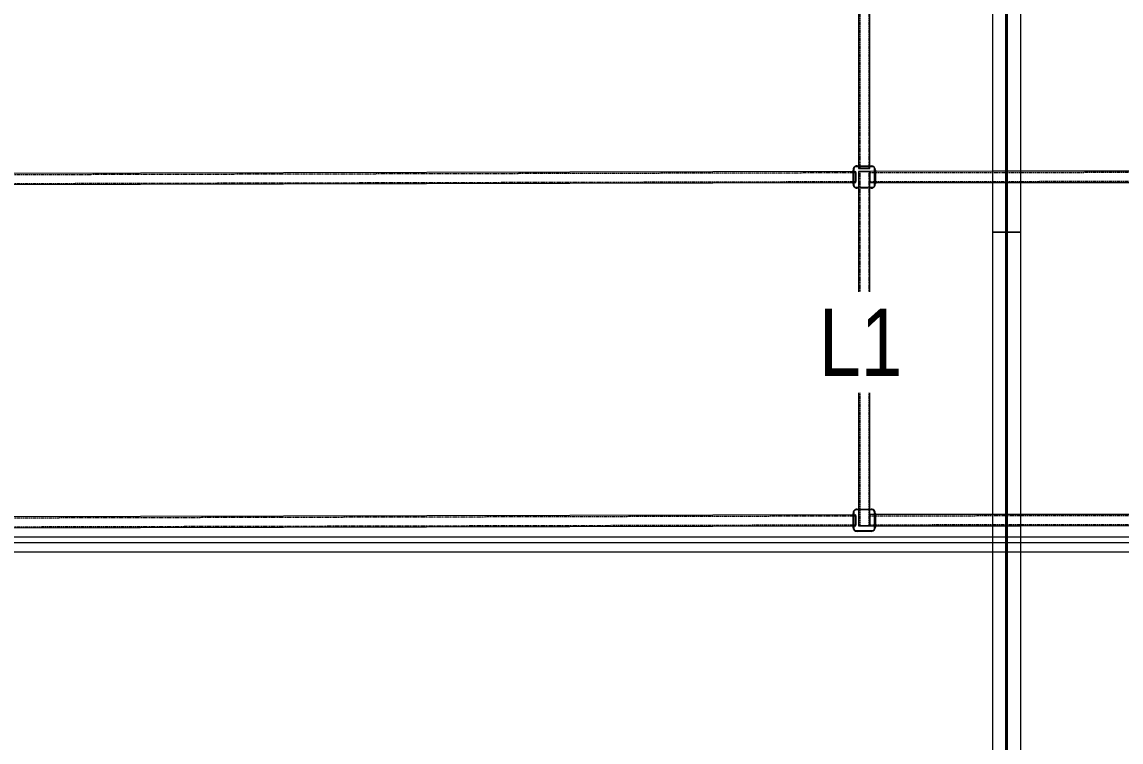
# Model space of a CAD drawing. Header units: centimetres. Extents: x -1906 to 5208, y -261 to 2955.
# Drawn here: x 1529 to 2019.9, y 990.1 to 1311.6 of the extents above; entities that cross this region are included whole.
import ezdxf

# ---------------------------------------------------------------- set-up
doc = ezdxf.new("R2010")
doc.units = ezdxf.units.CM
doc.linetypes.add('Hidden', pattern=[0.714375, 0.47625, -0.238125])
for name, color, linetype, lineweight in [('A-FLOR-HRAL', 7, 'Continuous', 9), ('E-LITE-EQPM', 7, 'Continuous', 18), ('E-LITE-EQPM-IDEN', 7, 'Continuous', 18), ('S-BEAM', 7, 'Continuous', 18), ('S-COLS', 7, 'Continuous', 18)]:
    doc.layers.add(name, color=color, linetype=linetype, lineweight=lineweight)
doc.styles.add('Arial_1', font='arial.ttf', dxfattribs={"width": 0.8, "height": 30})

# ---------------------------------------------------------------- blocks, each defined once
blk = doc.blocks.new('PQ_RVR_EST-01_ZZ_ZZ_MO_T_A_rvt-2-Planta Bodega almacenamiento insumos')
at = {"layer": 'S-BEAM', "color": 254, "lineweight": 9, "true_color": 0xcccccc}
for p, q in [((-4122.44, 1719.32), (-4122.44, 1217.71)), ((-4121.73, 1719.32), (-4121.73, 1217.71)), ((-4128.33, 1695.85), (-4128.33, 1217.71)), ((-4128.33, 1695.85), (-4128.33, 1217.71)), ((-4115.83, 1695.85), (-4115.83, 1217.71)), ((-4115.83, 1695.85), (-4115.83, 1217.71)), ((-4115.83, 1217.71), (-4128.33, 1217.71)), ((-4128.33, 1217.71), (-4122.44, 1217.71)), ((-4128.33, 1217.71), (-4128.33, 737.14)), ((-4128.33, 1217.71), (-4128.33, 737.14)), ((-4128.33, 1217.71), (-4122.44, 1217.71)), ((-4115.83, 1217.71), (-4128.33, 1217.71)), ((-4122.44, 1217.71), (-4122.44, 726.56)), ((-4121.73, 1217.71), (-4115.83, 1217.71)), ((-4121.73, 1217.71), (-4121.73, 726.56)), ((-4121.73, 1217.71), (-4115.83, 1217.71)), ((-4115.83, 1217.71), (-4115.83, 737.14)), ((-4115.83, 1217.71), (-4115.83, 737.14))]:
    blk.add_line(p, q, dxfattribs=at)
at = {"layer": 'S-BEAM', "color": 254, "true_color": 0xcccccc}
for p, q in [((-4122.44, 1695.85), (-4122.44, 1217.71)), ((-4121.73, 1217.71), (-4121.73, 1695.85)), ((-4121.73, 1217.71), (-4122.44, 1217.71)), ((-4122.44, 1217.71), (-4122.44, 737.14)), ((-4122.44, 1217.71), (-4121.73, 1217.71)), ((-4121.73, 737.14), (-4121.73, 1217.71))]:
    blk.add_line(p, q, dxfattribs=at)
blk = doc.blocks.new('HSS Rectangular-Column - 100 x 100 mm-V88-Planta Bodega almacenamiento insumos')
at = {"layer": 'S-COLS', "color": 253, "lineweight": 9, "true_color": 0xaaaaaa}
for p, q in [((-3.1, 5), (-2.5, 5)), ((-2.37, 5), (-2.22, 5)), ((-2.21, 5), (-2.03, 5)), ((-1.78, 5), (1.55, 5)), ((1.56, 5), (1.8, 5)), ((2.03, 5), (2.22, 5)), ((2.23, 5), (2.37, 5)), ((2.5, 5), (3.09, 5)), ((-5, 2.49), (-5, 3.09)), ((-5, 2.21), (-5, 2.36)), ((-5, 2.01), (-5, 2.21)), ((-5, 1.54), (-5, 1.78)), ((-5, -1.81), (-5, 1.54)), ((-4.6, 3.65), (-4.6, 2.49)), ((-4.6, 2.36), (-4.6, 2.21)), ((-4.6, 2.21), (-4.6, 2.01)), ((-4.6, 1.79), (-4.6, 1.54)), ((-4.6, 1.54), (-4.6, -1.81)), ((-2.5, 4.6), (-3.65, 4.6)), ((-2.22, 4.6), (-2.37, 4.6)), ((-2.03, 4.6), (-2.21, 4.6)), ((1.55, 4.6), (-1.78, 4.6)), ((1.8, 4.6), (1.56, 4.6)), ((2.22, 4.6), (2.03, 4.6)), ((2.37, 4.6), (2.23, 4.6)), ((3.65, 4.6), (2.5, 4.6)), ((4.6, 2.5), (4.6, 3.65)), ((4.6, 2.23), (4.6, 2.38)), ((4.6, 2.03), (4.6, 2.22)), ((4.6, -1.55), (4.6, 1.8)), ((5, 3.09), (5, 2.5)), ((5, 2.38), (5, 2.23)), ((5, 2.23), (5, 2.03)), ((5, 1.8), (5, -1.55)), ((-5, -1.98), (-5, -1.81)), ((-5, -2.23), (-5, -2.04)), ((-5, -2.38), (-5, -2.23)), ((-5, -3.1), (-5, -2.51)), ((-4.6, -1.81), (-4.6, -1.98)), ((-4.6, -2.04), (-4.6, -2.23)), ((-4.6, -2.23), (-4.6, -2.38)), ((-4.6, -2.51), (-4.6, -3.65)), ((-3.65, -4.6), (3.65, -4.6)), ((4.6, -1.79), (4.6, -1.55)), ((4.6, -1.96), (4.6, -1.79)), ((4.6, -2.22), (4.6, -2.02)), ((4.6, -2.37), (4.6, -2.22)), ((4.6, -3.65), (4.6, -2.5)), ((5, -1.55), (5, -1.79)), ((5, -1.79), (5, -1.96)), ((5, -2.02), (5, -2.22)), ((5, -2.22), (5, -2.37)), ((5, -2.5), (5, -3.1)), ((3.09, -5), (-3.1, -5))]:
    blk.add_line(p, q, dxfattribs=at)
for centre, radius, start, end in [((-3.1, 3.09), 1.9, 90, 120), ((3.09, 3.09), 1.91, 60, 90), ((-3.1, 3.09), 1.9, 120, 180), ((-3.65, 3.65), 0.953, 150, 180), ((-3.65, 3.65), 0.953, 120, 150), ((-3.65, 3.65), 0.952, 90, 120), ((3.65, 3.65), 0.952, 30, 90), ((3.09, 3.09), 1.91, 360, 60), ((3.65, 3.65), 0.953, 360, 30), ((-3.1, -3.1), 1.91, 180, 270), ((-3.65, -3.65), 0.953, 180, 270), ((3.09, -3.1), 1.9, 270, 300), ((3.65, -3.65), 0.952, 270, 0), ((3.09, -3.1), 1.9, 300, 360)]:
    blk.add_arc(centre, radius, start, end, dxfattribs=at)
blk = doc.blocks.new('HSS Rectangular-Column - 100 x 100 mm-V89-Planta Bodega almacenamiento insumos')
at = {"layer": 'S-COLS', "color": 253, "lineweight": 9, "true_color": 0xaaaaaa}
for p, q in [((-3.1, 5), (-2.5, 5)), ((-2.37, 5), (-2.22, 5)), ((-2.22, 5), (-2.03, 5)), ((-1.79, 5), (1.55, 5)), ((1.55, 5), (1.8, 5)), ((2.03, 5), (2.22, 5)), ((2.22, 5), (2.37, 5)), ((2.5, 5), (3.09, 5)), ((-5, 2.49), (-5, 3.09)), ((-5, 2.21), (-5, 2.36)), ((-5, 2.01), (-5, 2.21)), ((-5, 1.54), (-5, 1.78)), ((-5, -1.81), (-5, 1.54)), ((-4.6, 3.65), (-4.6, 2.49)), ((-4.6, 2.36), (-4.6, 2.21)), ((-4.6, 2.21), (-4.6, 2.01)), ((-4.6, 1.79), (-4.6, 1.54)), ((-4.6, 1.54), (-4.6, -1.81)), ((-2.5, 4.6), (-3.65, 4.6)), ((-2.22, 4.6), (-2.37, 4.6)), ((-2.03, 4.6), (-2.22, 4.6)), ((1.55, 4.6), (-1.79, 4.6)), ((1.8, 4.6), (1.55, 4.6)), ((2.22, 4.6), (2.03, 4.6)), ((2.37, 4.6), (2.22, 4.6)), ((3.65, 4.6), (2.5, 4.6)), ((4.6, 2.5), (4.6, 3.65)), ((4.6, 2.23), (4.6, 2.38)), ((4.6, 2.03), (4.6, 2.22)), ((4.6, -1.55), (4.6, 1.8)), ((5, 3.09), (5, 2.5)), ((5, 2.38), (5, 2.23)), ((5, 2.23), (5, 2.03)), ((5, 1.8), (5, -1.55)), ((-5, -1.98), (-5, -1.81)), ((-5, -2.23), (-5, -2.04)), ((-5, -2.38), (-5, -2.23)), ((-5, -3.1), (-5, -2.51)), ((-4.6, -1.81), (-4.6, -1.98)), ((-4.6, -2.04), (-4.6, -2.23)), ((-4.6, -2.23), (-4.6, -2.38)), ((-4.6, -2.51), (-4.6, -3.65)), ((-3.65, -4.6), (-2.5, -4.6)), ((-2.37, -4.6), (-2.23, -4.6)), ((-2.22, -4.6), (-2.03, -4.6)), ((-1.8, -4.6), (-1.56, -4.6)), ((-1.55, -4.6), (1.78, -4.6)), ((2.03, -4.6), (2.21, -4.6)), ((2.22, -4.6), (2.37, -4.6)), ((2.5, -4.6), (3.65, -4.6)), ((4.6, -1.79), (4.6, -1.55)), ((4.6, -1.96), (4.6, -1.79)), ((4.6, -2.22), (4.6, -2.02)), ((4.6, -2.37), (4.6, -2.22)), ((4.6, -3.65), (4.6, -2.5)), ((5, -1.55), (5, -1.79)), ((5, -1.79), (5, -1.96)), ((5, -2.02), (5, -2.22)), ((5, -2.22), (5, -2.37)), ((5, -2.5), (5, -3.1)), ((-2.5, -5), (-3.1, -5)), ((-2.23, -5), (-2.37, -5)), ((-2.03, -5), (-2.22, -5)), ((-1.56, -5), (-1.8, -5)), ((1.78, -5), (-1.55, -5)), ((2.21, -5), (2.03, -5)), ((2.37, -5), (2.22, -5)), ((3.09, -5), (2.5, -5))]:
    blk.add_line(p, q, dxfattribs=at)
for centre, radius, start, end in [((-3.1, 3.09), 1.9, 90, 150), ((3.09, 3.09), 1.91, 360, 90), ((-3.1, 3.09), 1.9, 150, 180), ((-3.65, 3.65), 0.952, 90, 180), ((3.65, 3.65), 0.953, 360, 90), ((-3.1, -3.1), 1.91, 180, 240), ((-3.65, -3.65), 0.953, 180, 270), ((-3.1, -3.1), 1.91, 240, 270), ((3.09, -3.1), 1.9, 270, 300), ((3.65, -3.65), 0.952, 270, 0), ((3.09, -3.1), 1.9, 300, 360)]:
    blk.add_arc(centre, radius, start, end, dxfattribs=at)
blk = doc.blocks.new('HSS Rectangular - 50 x 120-1656338-Planta Bodega almacenamiento insumos')
at = {"layer": 'S-BEAM', "color": 254, "lineweight": 9, "true_color": 0xcccccc}
for p, q in [((79.13, 2.5), (-79.13, 2.5)), ((-79.13, 2.5), (-79.13, 2.02)), ((-79.13, 2.5), (-79.13, 1.55)), ((-79.13, 1.87), (-79.13, 2)), ((-79.13, 1.87), (-79.13, 2)), ((-79.13, 1.72), (-79.13, 1.55)), ((-79.13, 1.55), (-79.13, 1.72)), ((-79.13, 1.55), (-79.13, 1.72)), ((-79.13, -1.55), (-79.13, 1.55)), ((-79.13, 1.52), (-79.13, -1.52)), ((-79.13, 1.05), (-79.13, 1.52)), ((-79.13, 1.05), (-79.13, 1.52)), ((-79.13, -1.05), (-79.13, 1.05)), ((-79.13, 1.05), (-79.13, -1.05)), ((79.13, 1.55), (79.13, 2.5)), ((79.13, 2.02), (79.13, 2.5)), ((79.13, 2), (79.13, 1.87)), ((79.13, 2), (79.13, 1.87)), ((79.13, 1.55), (79.13, 1.72)), ((79.13, 1.72), (79.13, 1.55)), ((79.13, 1.72), (79.13, 1.55)), ((79.13, 1.55), (79.13, -1.55)), ((79.13, -1.52), (79.13, 1.52)), ((79.13, 1.52), (79.13, 1.05)), ((79.13, 1.52), (79.13, 1.05)), ((79.13, -1.05), (79.13, 1.05)), ((79.13, 1.05), (79.13, -1.05)), ((-79.13, -1.52), (-79.13, -1.05)), ((-79.13, -1.52), (-79.13, -1.05)), ((-79.13, -1.55), (-79.13, -1.72)), ((-79.13, -1.55), (-79.13, -2.5)), ((-79.13, -1.72), (-79.13, -1.55)), ((-79.13, -1.72), (-79.13, -1.55)), ((-79.13, -2), (-79.13, -1.87)), ((-79.13, -2), (-79.13, -1.87)), ((-79.13, -2.03), (-79.13, -2.5)), ((-79.13, -2.5), (-78.17, -2.5)), ((-78.17, -2.5), (75.08, -2.5)), ((75.08, -2.5), (79.13, -2.5)), ((79.13, -1.05), (79.13, -1.52)), ((79.13, -1.05), (79.13, -1.52)), ((79.13, -2.5), (79.13, -1.55)), ((79.13, -1.72), (79.13, -1.55)), ((79.13, -1.55), (79.13, -1.72)), ((79.13, -1.55), (79.13, -1.72)), ((79.13, -1.87), (79.13, -2)), ((79.13, -1.87), (79.13, -2)), ((79.13, -2.5), (79.13, -2.03))]:
    blk.add_line(p, q, dxfattribs=at)
at = {"layer": 'S-BEAM', "color": 254, "linetype": 'Hidden', "lineweight": 9, "true_color": 0xcccccc}
for p, q in [((79.13, 2), (-79.13, 2)), ((79.13, -2), (-79.13, -2))]:
    blk.add_line(p, q, dxfattribs=at)
blk = doc.blocks.new('HSS Rectangular - 50 x 120-1656417-Planta Bodega almacenamiento insumos')
at = {"layer": 'S-BEAM', "color": 254, "lineweight": 9, "true_color": 0xcccccc}
for p, q in [((94.66, 2.5), (-94.66, 2.5)), ((-94.66, 2.5), (-94.66, 2.02)), ((-94.66, 2.5), (-94.66, 2.02)), ((-94.66, 2.02), (-94.66, 1.55)), ((-94.66, 1.87), (-94.66, 2)), ((-94.66, 1.87), (-94.66, 2)), ((-94.66, 1.72), (-94.66, 1.55)), ((-94.66, 1.55), (-94.66, 1.72)), ((-94.66, 1.55), (-94.66, 1.72)), ((-94.66, -1.55), (-94.66, 1.55)), ((-94.66, 1.52), (-94.66, -1.52)), ((-94.66, 1.05), (-94.66, 1.52)), ((-94.66, 1.05), (-94.66, 1.52)), ((-94.66, -1.05), (-94.66, 1.05)), ((-94.66, 1.05), (-94.66, -1.05)), ((94.66, 1.55), (94.66, 2.5)), ((94.66, 2.02), (94.66, 2.5)), ((94.66, 2), (94.66, 1.87)), ((94.66, 2), (94.66, 1.87)), ((94.66, 1.55), (94.66, 1.72)), ((94.66, 1.72), (94.66, 1.55)), ((94.66, 1.72), (94.66, 1.55)), ((94.66, 1.55), (94.66, -1.55)), ((94.66, -1.52), (94.66, 1.52)), ((94.66, 1.52), (94.66, 1.05)), ((94.66, 1.52), (94.66, 1.05)), ((94.66, -1.05), (94.66, 1.05)), ((94.66, 1.05), (94.66, -1.05)), ((-94.66, -1.52), (-94.66, -1.05)), ((-94.66, -1.52), (-94.66, -1.05)), ((-94.66, -1.55), (-94.66, -1.72)), ((-94.66, -1.55), (-94.66, -2.5)), ((-94.66, -1.72), (-94.66, -1.55)), ((-94.66, -1.72), (-94.66, -1.55)), ((-94.66, -2), (-94.66, -1.87)), ((-94.66, -2), (-94.66, -1.87)), ((-94.66, -2.03), (-94.66, -2.5)), ((-94.66, -2.5), (94.66, -2.5)), ((94.66, -1.05), (94.66, -1.52)), ((94.66, -1.05), (94.66, -1.52)), ((94.66, -2.5), (94.66, -1.55)), ((94.66, -1.72), (94.66, -1.55)), ((94.66, -1.55), (94.66, -1.72)), ((94.66, -1.55), (94.66, -1.72)), ((94.66, -1.87), (94.66, -2)), ((94.66, -1.87), (94.66, -2)), ((94.66, -2.5), (94.66, -2.03))]:
    blk.add_line(p, q, dxfattribs=at)
at = {"layer": 'S-BEAM', "color": 254, "linetype": 'Hidden', "lineweight": 9, "true_color": 0xcccccc}
for p, q in [((94.66, 2), (-94.66, 2)), ((94.66, -2), (-94.66, -2))]:
    blk.add_line(p, q, dxfattribs=at)
blk = doc.blocks.new('HSS Rectangular - 50 x 120-1656243-Planta Bodega almacenamiento insumos')
at = {"layer": 'S-BEAM', "color": 254, "lineweight": 9, "true_color": 0xcccccc}
for p, q in [((144.29, 2.5), (-210.25, 2.5)), ((-210.25, 2.5), (-210.25, 2.02)), ((-210.25, 2.5), (-210.25, 1.55)), ((-210.25, 1.87), (-210.25, 2)), ((-210.25, 1.87), (-210.25, 2)), ((-210.25, 1.72), (-210.25, 1.55)), ((-210.25, 1.55), (-210.25, 1.72)), ((-210.25, 1.55), (-210.25, 1.72)), ((-210.25, -1.55), (-210.25, 1.55)), ((-210.25, 1.52), (-210.25, -1.52)), ((-210.25, 1.05), (-210.25, 1.52)), ((-210.25, 1.05), (-210.25, 1.52)), ((-210.25, -1.05), (-210.25, 1.05)), ((-210.25, 1.05), (-210.25, -1.05)), ((150.18, 2.5), (144.29, 2.5)), ((156.79, 2.5), (150.22, 2.5)), ((211.54, 2.5), (156.79, 2.5)), ((211.54, 2.37), (211.54, 2.5)), ((211.54, 2.02), (211.54, 2.5)), ((211.54, 1.55), (211.54, 2.37)), ((211.54, 2), (211.54, 1.87)), ((211.54, 2), (211.54, 1.87)), ((211.54, 1.55), (211.54, 1.72)), ((211.54, 1.72), (211.54, 1.55)), ((211.54, 1.72), (211.54, 1.55)), ((211.54, 1.55), (211.54, -1.55)), ((211.54, -1.52), (211.54, 1.52)), ((211.54, 1.52), (211.54, 1.05)), ((211.54, 1.52), (211.54, 1.05)), ((211.54, -1.05), (211.54, 1.05)), ((211.54, 1.05), (211.54, -1.05)), ((-210.25, -1.52), (-210.25, -1.05)), ((-210.25, -1.52), (-210.25, -1.05)), ((-210.25, -1.55), (-210.25, -1.72)), ((-210.25, -1.55), (-210.25, -2.5)), ((-210.25, -1.72), (-210.25, -1.55)), ((-210.25, -1.72), (-210.25, -1.55)), ((-210.25, -2), (-210.25, -1.87)), ((-210.25, -2), (-210.25, -1.87)), ((-210.25, -2.03), (-210.25, -2.5)), ((-210.25, -2.5), (144.28, -2.5)), ((144.28, -2.5), (150.18, -2.5)), ((150.22, -2.5), (156.78, -2.5)), ((156.78, -2.5), (211.54, -2.5)), ((211.54, -1.05), (211.54, -1.52)), ((211.54, -1.05), (211.54, -1.52)), ((211.54, -2.5), (211.54, -1.55)), ((211.54, -1.72), (211.54, -1.55)), ((211.54, -1.55), (211.54, -1.72)), ((211.54, -1.55), (211.54, -1.72)), ((211.54, -1.87), (211.54, -2)), ((211.54, -1.87), (211.54, -2)), ((211.54, -2.37), (211.54, -2.03)), ((211.54, -2.47), (211.54, -2.37)), ((211.54, -2.5), (211.54, -2.47))]:
    blk.add_line(p, q, dxfattribs=at)
at = {"layer": 'S-BEAM', "color": 254, "linetype": 'Hidden', "lineweight": 9, "true_color": 0xcccccc}
for p, q in [((144.29, 2), (-210.25, 2)), ((150.18, 2), (144.29, 2)), ((156.79, 2), (150.22, 2)), ((211.54, 2), (156.79, 2)), ((144.28, -2), (-210.25, -2)), ((150.18, -2), (144.28, -2)), ((156.78, -2), (150.22, -2)), ((211.54, -2), (156.78, -2))]:
    blk.add_line(p, q, dxfattribs=at)
blk = doc.blocks.new('HSS Rectangular - 50 x 120-1656266-Planta Bodega almacenamiento insumos')
at = {"layer": 'S-BEAM', "color": 254, "lineweight": 9, "true_color": 0xcccccc}
for p, q in [((210.58, 2.5), (-209.31, 2.5)), ((-209.31, 2.5), (-209.31, 2.02)), ((-209.31, 2.5), (-209.31, 1.55)), ((-209.31, 1.87), (-209.31, 2)), ((-209.31, 1.87), (-209.31, 2)), ((-209.31, 1.72), (-209.31, 1.55)), ((-209.31, 1.55), (-209.31, 1.72)), ((-209.31, 1.55), (-209.31, 1.72)), ((-209.31, -1.55), (-209.31, 1.55)), ((-209.31, 1.52), (-209.31, -1.52)), ((-209.31, 1.05), (-209.31, 1.52)), ((-209.31, 1.05), (-209.31, 1.52)), ((-209.31, -1.05), (-209.31, 1.05)), ((-209.31, 1.05), (-209.31, -1.05)), ((210.58, 1.55), (210.58, 2.5)), ((210.58, 2.02), (210.58, 2.5)), ((210.58, 2), (210.58, 1.87)), ((210.58, 2), (210.58, 1.87)), ((210.58, 1.55), (210.58, 1.72)), ((210.58, 1.72), (210.58, 1.55)), ((210.58, 1.72), (210.58, 1.55)), ((210.58, 1.55), (210.58, -1.55)), ((210.58, -1.52), (210.58, 1.52)), ((210.58, 1.52), (210.58, 1.05)), ((210.58, 1.52), (210.58, 1.05)), ((210.58, -1.05), (210.58, 1.05)), ((210.58, 1.05), (210.58, -1.05)), ((-209.31, -1.52), (-209.31, -1.05)), ((-209.31, -1.52), (-209.31, -1.05)), ((-209.31, -1.55), (-209.31, -1.72)), ((-209.31, -1.55), (-209.31, -1.8)), ((-209.31, -1.72), (-209.31, -1.55)), ((-209.31, -1.72), (-209.31, -1.55)), ((-209.31, -1.8), (-209.31, -2.03)), ((-209.31, -2), (-209.31, -1.87)), ((-209.31, -2), (-209.31, -1.87)), ((-209.31, -2.03), (-209.31, -2.5)), ((-209.31, -2.03), (-209.31, -2.22)), ((-209.31, -2.22), (-209.31, -2.5)), ((-209.31, -2.5), (210.58, -2.5)), ((210.58, -1.05), (210.58, -1.52)), ((210.58, -1.05), (210.58, -1.52)), ((210.58, -2.5), (210.58, -1.55)), ((210.58, -1.72), (210.58, -1.55)), ((210.58, -1.55), (210.58, -1.72)), ((210.58, -1.55), (210.58, -1.72)), ((210.58, -1.87), (210.58, -2)), ((210.58, -1.87), (210.58, -2)), ((210.58, -2.47), (210.58, -2.03)), ((210.58, -2.5), (210.58, -2.47))]:
    blk.add_line(p, q, dxfattribs=at)
at = {"layer": 'S-BEAM', "color": 254, "linetype": 'Hidden', "lineweight": 9, "true_color": 0xcccccc}
for p, q in [((210.58, 2), (-209.31, 2)), ((210.58, -2), (-209.31, -2))]:
    blk.add_line(p, q, dxfattribs=at)
blk = doc.blocks.new('HSS Rectangular - 50 x 120-1656315-Planta Bodega almacenamiento insumos')
at = {"layer": 'S-BEAM', "color": 254, "lineweight": 9, "true_color": 0xcccccc}
for p, q in [((143.79, 2.5), (-209.75, 2.5)), ((-209.75, 2.5), (-209.75, 2.02)), ((-209.75, 2.5), (-209.75, 1.55)), ((-209.75, 1.87), (-209.75, 2)), ((-209.75, 1.87), (-209.75, 2)), ((-209.75, 1.8), (-209.75, 1.55)), ((-209.75, 1.55), (-209.75, 1.72)), ((-209.75, 1.55), (-209.75, 1.72)), ((-209.75, -1.55), (-209.75, 1.55)), ((-209.75, 1.52), (-209.75, -1.52)), ((-209.75, 1.05), (-209.75, 1.52)), ((-209.75, 1.05), (-209.75, 1.52)), ((-209.75, -1.05), (-209.75, 1.05)), ((-209.75, 1.05), (-209.75, -1.05)), ((156.29, 2.5), (143.79, 2.5)), ((211.04, 2.5), (156.29, 2.5)), ((211.04, 1.55), (211.04, 2.5)), ((211.04, 2.37), (211.04, 2.5)), ((211.04, 2.22), (211.04, 2.37)), ((211.04, 2.02), (211.04, 2.22)), ((211.04, 2), (211.04, 1.87)), ((211.04, 2), (211.04, 1.87)), ((211.04, 1.55), (211.04, 1.72)), ((211.04, 1.72), (211.04, 1.55)), ((211.04, 1.72), (211.04, 1.55)), ((211.04, 1.55), (211.04, -1.55)), ((211.04, 1.33), (211.04, 1.52)), ((211.04, 1.52), (211.04, 1.05)), ((211.04, 1.52), (211.04, 1.34)), ((211.04, 1.34), (211.04, 1.29)), ((211.04, -1.52), (211.04, 1.29)), ((211.04, 1.29), (211.04, 1.05)), ((211.04, -1.05), (211.04, 1.05)), ((211.04, 1.05), (211.04, -1.05)), ((-209.75, -1.52), (-209.75, -1.05)), ((-209.75, -1.52), (-209.75, -1.05)), ((-209.75, -1.55), (-209.75, -1.72)), ((-209.75, -1.55), (-209.75, -2.5)), ((-209.75, -1.72), (-209.75, -1.55)), ((-209.75, -1.72), (-209.75, -1.55)), ((-209.75, -2), (-209.75, -1.87)), ((-209.75, -2), (-209.75, -1.87)), ((-209.75, -2.03), (-209.75, -2.5)), ((-209.75, -2.5), (143.78, -2.5)), ((143.78, -2.5), (156.28, -2.5)), ((156.28, -2.5), (211.04, -2.5)), ((211.04, -1.05), (211.04, -1.52)), ((211.04, -1.05), (211.04, -1.52)), ((211.04, -2.5), (211.04, -1.55)), ((211.04, -1.72), (211.04, -1.55)), ((211.04, -1.55), (211.04, -1.72)), ((211.04, -1.55), (211.04, -1.72)), ((211.04, -1.87), (211.04, -2)), ((211.04, -1.87), (211.04, -2)), ((211.04, -2.22), (211.04, -2.03)), ((211.04, -2.47), (211.04, -2.22)), ((211.04, -2.5), (211.04, -2.47))]:
    blk.add_line(p, q, dxfattribs=at)
at = {"layer": 'S-BEAM', "color": 254, "linetype": 'Hidden', "lineweight": 9, "true_color": 0xcccccc}
for p, q in [((143.79, 2), (-209.75, 2)), ((156.29, 2), (143.79, 2)), ((211.04, 2), (156.29, 2)), ((143.78, -2), (-209.75, -2)), ((156.28, -2), (143.78, -2)), ((211.04, -2), (156.28, -2))]:
    blk.add_line(p, q, dxfattribs=at)
blk = doc.blocks.new('HSS Rectangular - 50 x 120-V114-Planta Bodega almacenamiento insumos')
at = {"layer": 'S-BEAM', "color": 254, "lineweight": 9, "true_color": 0xcccccc}
for p, q in [((210.58, 2.5), (-209.31, 2.5)), ((-209.31, 2.5), (-209.31, 2.02)), ((-209.31, 2.5), (-209.31, 2.02)), ((-209.31, 2.02), (-209.31, 1.55)), ((-209.31, 1.87), (-209.31, 2)), ((-209.31, 1.87), (-209.31, 2)), ((-209.31, 1.72), (-209.31, 1.55)), ((-209.31, 1.55), (-209.31, 1.72)), ((-209.31, 1.55), (-209.31, 1.72)), ((-209.31, -1.55), (-209.31, 1.55)), ((-209.31, 1.52), (-209.31, 1.32)), ((-209.31, 1.05), (-209.31, 1.52)), ((-209.31, 1.05), (-209.31, 1.52)), ((-209.31, 1.29), (-209.31, -1.52)), ((-209.31, -1.05), (-209.31, 1.05)), ((-209.31, 1.05), (-209.31, -1.05)), ((210.58, 1.55), (210.58, 2.5)), ((210.58, 2.02), (210.58, 2.5)), ((210.58, 2), (210.58, 1.87)), ((210.58, 2), (210.58, 1.87)), ((210.58, 1.55), (210.58, 1.72)), ((210.58, 1.72), (210.58, 1.55)), ((210.58, 1.72), (210.58, 1.55)), ((210.58, 1.55), (210.58, -1.55)), ((210.58, -1.52), (210.58, 1.52)), ((210.58, 1.52), (210.58, 1.05)), ((210.58, 1.52), (210.58, 1.05)), ((210.58, -1.05), (210.58, 1.05)), ((210.58, 1.05), (210.58, -1.05)), ((-209.31, -1.52), (-209.31, -1.05)), ((-209.31, -1.52), (-209.31, -1.05)), ((-209.31, -1.55), (-209.31, -1.72)), ((-209.31, -1.55), (-209.31, -2.5)), ((-209.31, -1.72), (-209.31, -1.55)), ((-209.31, -1.72), (-209.31, -1.55)), ((-209.31, -2), (-209.31, -1.87)), ((-209.31, -2), (-209.31, -1.87)), ((-209.31, -2.03), (-209.31, -2.5)), ((-209.31, -2.5), (210.58, -2.5)), ((210.58, -1.05), (210.58, -1.52)), ((210.58, -1.05), (210.58, -1.52)), ((210.58, -2.5), (210.58, -1.55)), ((210.58, -1.72), (210.58, -1.55)), ((210.58, -1.55), (210.58, -1.72)), ((210.58, -1.55), (210.58, -1.72)), ((210.58, -1.87), (210.58, -2)), ((210.58, -1.87), (210.58, -2)), ((210.58, -2.47), (210.58, -2.03)), ((210.58, -2.5), (210.58, -2.47))]:
    blk.add_line(p, q, dxfattribs=at)
at = {"layer": 'S-BEAM', "color": 254, "linetype": 'Hidden', "lineweight": 9, "true_color": 0xcccccc}
for p, q in [((210.58, 2), (-209.31, 2)), ((210.58, -2), (-209.31, -2))]:
    blk.add_line(p, q, dxfattribs=at)
blk = doc.blocks.new('Railing - Railing-1966874-Planta Bodega almacenamiento insumos')
at = {"layer": 'A-FLOR-HRAL', "color": 253, "true_color": 0xaaaaaa}
for p, q in [((-4128.33, 1081.49), (-4909.85, 1081.49)), ((-4115.83, 1081.49), (-4128.33, 1081.49)), ((-3755.5, 1081.49), (-4115.83, 1081.49)), ((-4128.33, 1078.99), (-4909.85, 1078.99)), ((-4909.85, 1074.99), (-4128.33, 1074.99)), ((-4115.83, 1078.99), (-4128.33, 1078.99)), ((-4128.33, 1074.99), (-4115.83, 1074.99)), ((-3753, 1078.99), (-4115.83, 1078.99)), ((-4115.83, 1074.99), (-3753, 1074.99))]:
    blk.add_line(p, q, dxfattribs=at)
blk = doc.blocks.new('PQ_RVR_ARQ-01_ZZ_ZZ_MO_T_A_rvt-2-Planta Bodega almacenamiento insumos')
at = {"layer": 'A-FLOR-HRAL', "color": 253, "lineweight": 9, "true_color": 0xaaaaaa}
blk.add_blockref('Railing - Railing-1966874-Planta Bodega almacenamiento insumos', (0, 0), dxfattribs=at)
at = {"layer": 'S-BEAM', "color": 253, "lineweight": 9, "true_color": 0xaaaaaa}
for name, p, rotation in [('HSS Rectangular - 50 x 120-1656417-Planta Bodega almacenamiento insumos', (-4185.59, 1340.77), 90), ('HSS Rectangular - 50 x 120-1656266-Planta Bodega almacenamiento insumos', (-4398.67, 1241.84), 180.1344447429191), ('HSS Rectangular - 50 x 120-1656338-Planta Bodega almacenamiento insumos', (-4185.59, 1165.71), 90), ('HSS Rectangular - 50 x 120-1656243-Planta Bodega almacenamiento insumos', (-3971.55, 1242.53), 180.0525169850476), ('HSS Rectangular - 50 x 120-V114-Planta Bodega almacenamiento insumos', (-4398.67, 1088.58), 180.1344447429191), ('HSS Rectangular - 50 x 120-1656315-Planta Bodega almacenamiento insumos', (-3972.05, 1089.28), 180.0526399508925)]:
    blk.add_blockref(name, p, dxfattribs=dict(at, rotation=rotation))
at = {"layer": 'S-COLS', "color": 253, "lineweight": 9, "true_color": 0xaaaaaa}
for name, p in [('HSS Rectangular-Column - 100 x 100 mm-V89-Planta Bodega almacenamiento insumos', (-4185.59, 1242.34)), ('HSS Rectangular-Column - 100 x 100 mm-V88-Planta Bodega almacenamiento insumos', (-4185.59, 1089.08))]:
    blk.add_blockref(name, p, dxfattribs=at)
blk = doc.blocks.new('Lighting-Pendant-Vibia-NOTRH-5662 - Standard-1742424-Planta Bodega almacenamiento insumos')
at = {"layer": 'E-LITE-EQPM', "color": 30, "lineweight": 25, "true_color": 0xff8000}
for radius, start, end in [(20, 360, 180), (9, 0, 180), (8, 0, 180), (0.5, 360, 180), (20, 180, 360), (9, 180, 360), (8, 180, 360), (0.5, 180, 360)]:
    blk.add_arc((0, 0), radius, start, end, dxfattribs=at)

msp = doc.modelspace()

# ---------------------------------------------------------------- block references
at = {"lineweight": 5}
for name in ['PQ_RVR_ARQ-01_ZZ_ZZ_MO_T_A_rvt-2-Planta Bodega almacenamiento insumos', 'PQ_RVR_EST-01_ZZ_ZZ_MO_T_A_rvt-2-Planta Bodega almacenamiento insumos']:
    msp.add_blockref(name, (6090.75, 0), dxfattribs=at)
at = {"layer": 'E-LITE-EQPM', "color": 30, "lineweight": 25, "true_color": 0xff8000, "extrusion": (0, 0, -1), "rotation": 180}
msp.add_blockref('Lighting-Pendant-Vibia-NOTRH-5662 - Standard-1742424-Planta Bodega almacenamiento insumos', (-1903.88, 1167.95), dxfattribs=at)

# ---------------------------------------------------------------- next in the draw order: texts
at = {"layer": 'E-LITE-EQPM-IDEN', "lineweight": 9, "insert": (1884.95, 1183.56), "char_height": 30, "width": 46.1772, "attachment_point": 1, "style": 'Arial_1', "bg_fill": 3, "box_fill_scale": 1.25, "bg_fill_color": 256, "bg_fill_true_color": 13158600, "bg_fill_transparency": 0}
msp.add_mtext('L1', dxfattribs=at)

doc.saveas('drawing.dxf')
